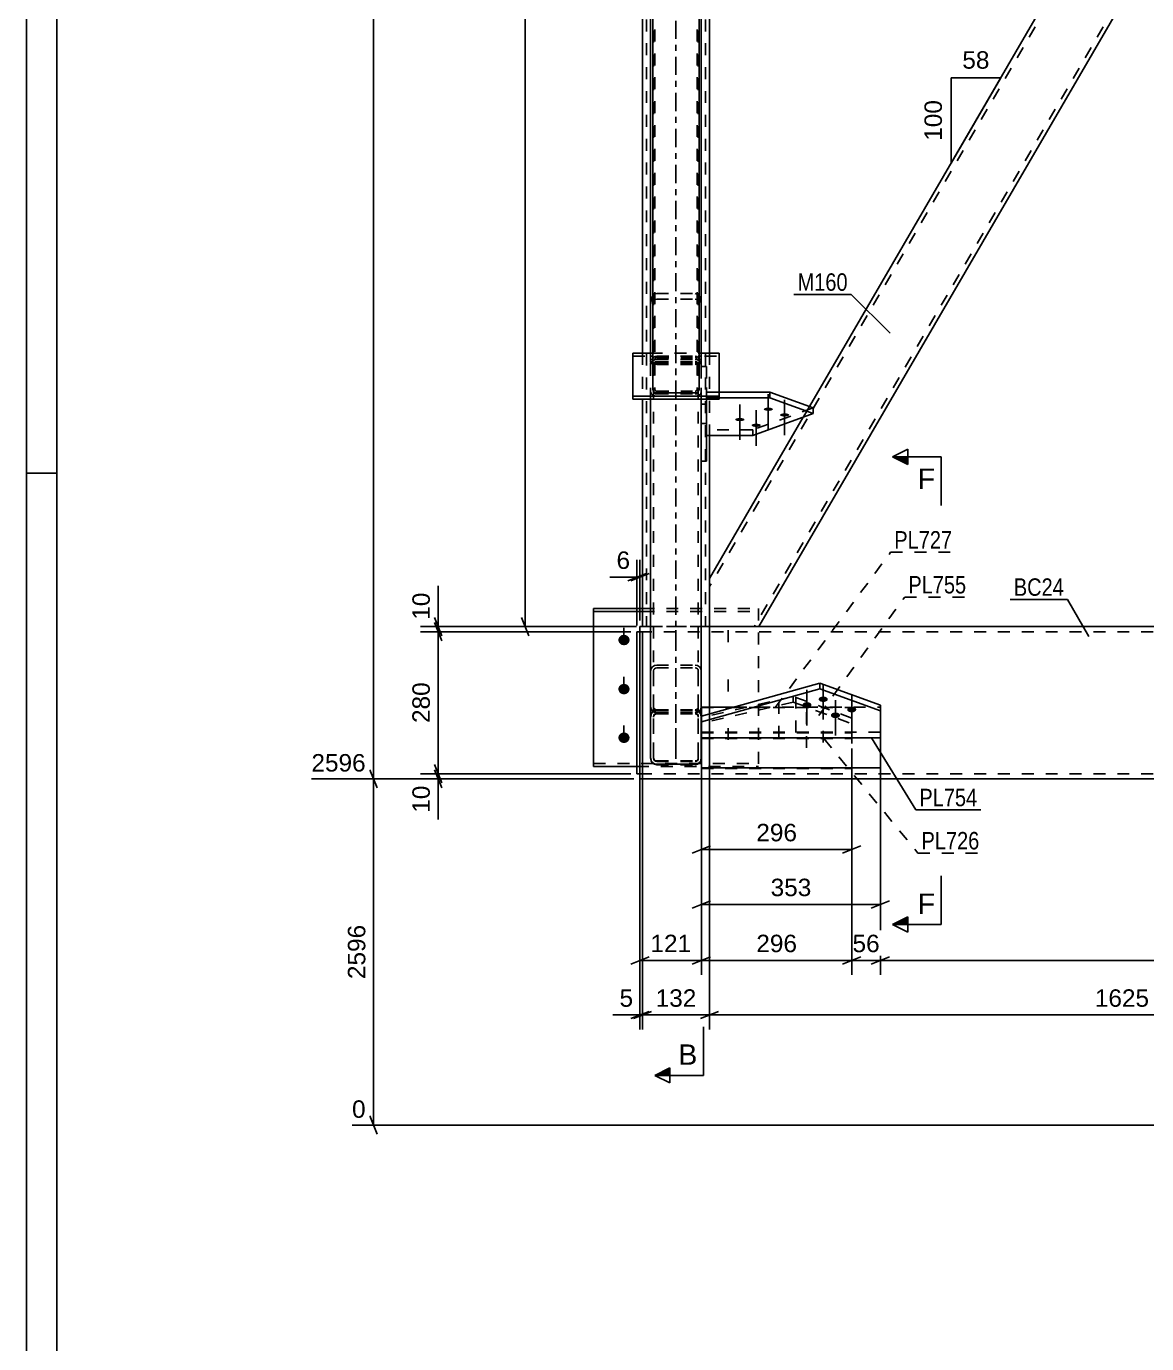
# Model space of a CAD drawing. Header units: millimetres. Extents: x -282 to 907, y -340 to 501.
# Drawn here: x -281.7 to -97.7, y -35.9 to 180.5 of the extents above; entities that cross this region are included whole.
import ezdxf

# ---------------------------------------------------------------- set-up
doc = ezdxf.new("R2010")
doc.units = ezdxf.units.MM
doc.linetypes.add('DXK_LINE_DOT2', pattern=[3.9198, 1.9599, -1.9599])
doc.linetypes.add('DXK_LINE_DOT3', pattern=[5.9187, 2.979, -0.9799, 0.9799, -0.9799])
doc.styles.add('Arial', font='ARIAL.TTF', dxfattribs={"height": 0.2})
doc.styles.add('Arial Narrow', font='ARIALN.TTF', dxfattribs={"height": 0.2})

# ---------------------------------------------------------------- blocks, each defined once
blk = doc.blocks.new('Unknown-284934793-1132')
at = {"color": 5, "linetype": 'Continuous'}
for p, q in [((-281.69, 501.09), (-281.69, -339.91)), ((-276.69, 496.09), (-276.69, -334.91)), ((-276.69, 107.09), (-281.69, 107.09))]:
    blk.add_line(p, q, dxfattribs=at)
blk = doc.blocks.new('Part-284934793-47503 - 47433')
at = {"color": 7, "linetype": 'DXK_LINE_DOT2'}
for p, q in [((-170.83, 68.58), (-170.83, 58.58)), ((-170.83, 68.58), (-146.14, 68.58)), ((-146.14, 68.58), (-146.14, 58.58)), ((-170.83, 58.58), (-146.14, 58.58))]:
    blk.add_line(p, q, dxfattribs=at)
blk = doc.blocks.new('Part-284934793-47440 - 47433')
at = {"color": 7, "linetype": 'DXK_LINE_DOT3'}
blk.add_line((-175.01, 113.3), (-175.01, 408.56), dxfattribs=at)
at = {"color": 2, "linetype": 'Continuous'}
for p, q in [((-178.83, 403.37), (-178.82, 120.83)), ((-171.2, 403.37), (-171.2, 120.83)), ((-178.77, 120.63), (-178.82, 120.83)), ((-178.63, 120.46), (-178.77, 120.63)), ((-178.41, 120.34), (-178.63, 120.46)), ((-178.16, 120.3), (-178.41, 120.34)), ((-178.16, 120.3), (-171.87, 120.3)), ((-171.61, 120.34), (-171.87, 120.3)), ((-171.4, 120.46), (-171.61, 120.34)), ((-171.25, 120.63), (-171.4, 120.46)), ((-171.2, 120.83), (-171.25, 120.63))]:
    blk.add_line(p, q, dxfattribs=at)
at = {"color": 7, "linetype": 'DXK_LINE_DOT2'}
for p, q in [((-178.49, 403.37), (-178.49, 120.83)), ((-171.54, 403.37), (-171.53, 120.83)), ((-178.82, 125.78), (-178.77, 125.98)), ((-178.77, 125.98), (-178.63, 126.15)), ((-178.63, 126.15), (-178.41, 126.27)), ((-178.47, 125.88), (-178.49, 125.78)), ((-178.39, 125.97), (-178.47, 125.88)), ((-178.41, 126.27), (-178.16, 126.31)), ((-178.29, 126.02), (-178.39, 125.97)), ((-178.16, 126.04), (-178.29, 126.02)), ((-178.16, 126.31), (-171.87, 126.31)), ((-178.16, 126.04), (-171.87, 126.04)), ((-171.87, 126.31), (-171.61, 126.27)), ((-171.74, 126.02), (-171.87, 126.04)), ((-171.63, 125.97), (-171.74, 126.02)), ((-171.61, 125.94), (-171.63, 125.97)), ((-171.61, 126.27), (-171.4, 126.15)), ((-171.56, 125.88), (-171.61, 125.94)), ((-171.53, 125.78), (-171.56, 125.88)), ((-171.4, 126.15), (-171.25, 125.98)), ((-171.25, 125.98), (-171.2, 125.78)), ((-178.49, 120.83), (-178.47, 120.73)), ((-178.47, 120.73), (-178.39, 120.64)), ((-178.39, 120.64), (-178.29, 120.58)), ((-178.29, 120.58), (-178.16, 120.56)), ((-178.16, 120.56), (-171.87, 120.56)), ((-171.87, 120.56), (-171.74, 120.58)), ((-171.74, 120.58), (-171.63, 120.64)), ((-171.63, 120.64), (-171.56, 120.73)), ((-171.56, 120.73), (-171.53, 120.83))]:
    blk.add_line(p, q, dxfattribs=at)
blk = doc.blocks.new('Part-284934793-47441 - 47433')
at = {"color": 7, "linetype": 'DXK_LINE_DOT2'}
for p, q in [((-178.89, 125.53), (-179.1, 125.3)), ((-178.56, 125.69), (-178.89, 125.53)), ((-178.18, 125.74), (-178.56, 125.69)), ((-178.18, 125.74), (-171.85, 125.74)), ((-171.46, 125.69), (-171.85, 125.74)), ((-171.14, 125.53), (-171.46, 125.69)), ((-170.92, 125.3), (-171.14, 125.53)), ((-179.1, 125.3), (-179.18, 125.02)), ((-179.18, 125.02), (-179.18, 119.22)), ((-178.68, 125.02), (-178.64, 125.16)), ((-178.68, 125.02), (-178.68, 60.34)), ((-178.64, 125.16), (-178.53, 125.28)), ((-178.53, 125.28), (-178.37, 125.36)), ((-178.37, 125.36), (-178.18, 125.38)), ((-178.18, 125.38), (-171.85, 125.38)), ((-171.85, 125.38), (-171.65, 125.36)), ((-171.65, 125.36), (-171.49, 125.28)), ((-171.49, 125.28), (-171.38, 125.16)), ((-171.38, 125.16), (-171.35, 125.02)), ((-171.35, 125.02), (-171.35, 60.34)), ((-170.85, 125.02), (-170.92, 125.3)), ((-170.85, 125.02), (-170.85, 119.22)), ((-179.18, 120.46), (-179.1, 120.18)), ((-179.1, 120.18), (-178.89, 119.95)), ((-178.89, 119.95), (-178.56, 119.79)), ((-178.64, 120.32), (-178.68, 120.46)), ((-178.53, 120.21), (-178.64, 120.32)), ((-178.56, 119.79), (-178.18, 119.74)), ((-178.37, 120.13), (-178.53, 120.21)), ((-178.18, 120.1), (-178.37, 120.13)), ((-178.18, 120.1), (-171.85, 120.1)), ((-178.18, 119.74), (-171.85, 119.74)), ((-171.65, 120.13), (-171.85, 120.1)), ((-171.85, 119.74), (-171.79, 119.75)), ((-171.79, 119.75), (-171.46, 119.79)), ((-171.49, 120.21), (-171.65, 120.13)), ((-171.38, 120.32), (-171.49, 120.21)), ((-171.46, 119.79), (-171.14, 119.95)), ((-171.35, 120.46), (-171.38, 120.32)), ((-171.14, 119.95), (-170.92, 120.18)), ((-170.92, 120.18), (-170.85, 120.46)), ((-170.85, 116.97), (-170.85, 109.06)), ((-179.18, 67.12), (-179.1, 67.53)), ((-178.64, 67.33), (-178.68, 67.12)), ((-178.53, 67.5), (-178.64, 67.33)), ((-178.56, 68.11), (-178.18, 68.19)), ((-178.37, 67.62), (-178.53, 67.5)), ((-178.18, 67.66), (-178.37, 67.62)), ((-178.18, 68.19), (-171.85, 68.19)), ((-178.18, 67.66), (-171.85, 67.66)), ((-171.85, 68.19), (-171.46, 68.11)), ((-171.65, 67.62), (-171.85, 67.66)), ((-171.49, 67.5), (-171.65, 67.62)), ((-171.38, 67.33), (-171.49, 67.5)), ((-171.35, 67.12), (-171.38, 67.33)), ((-170.92, 67.53), (-170.85, 67.12)), ((-178.68, 60.34), (-178.64, 60.14)), ((-178.64, 60.14), (-178.53, 59.96)), ((-178.53, 59.96), (-178.37, 59.85)), ((-178.37, 59.85), (-178.18, 59.81)), ((-178.18, 59.81), (-171.85, 59.81)), ((-171.85, 59.81), (-171.65, 59.85)), ((-171.65, 59.85), (-171.49, 59.96)), ((-171.49, 59.96), (-171.38, 60.14)), ((-171.38, 60.14), (-171.35, 60.34))]:
    blk.add_line(p, q, dxfattribs=at)
at = {"color": 7, "linetype": 'DXK_LINE_DOT3'}
blk.add_line((-175.01, 60.16), (-175.01, 126.32), dxfattribs=at)
at = {"color": 2, "linetype": 'Continuous'}
for p, q in [((-179.18, 119.22), (-179.18, 60.34)), ((-170.85, 119.22), (-170.85, 116.97)), ((-170.85, 109.06), (-170.85, 60.34)), ((-179.1, 59.93), (-179.18, 60.34)), ((-178.18, 59.27), (-178.56, 59.35)), ((-178.18, 59.27), (-171.85, 59.27)), ((-171.46, 59.35), (-171.85, 59.27)), ((-170.85, 60.34), (-170.92, 59.93))]:
    blk.add_line(p, q, dxfattribs=at)
at = {"color": 7, "linetype": 'DXK_LINE_DOT2'}
for centre, start, end in [((-178.13, 67.17), 114.5033, 159.4089), ((-171.89, 67.17), 20.5921, 65.4977)]:
    blk.add_arc(centre, 1.04, start, end, dxfattribs=at)
at = {"color": 2, "linetype": 'Continuous'}
for centre, start, end in [((-178.13, 60.3), 200.5921, 245.4977), ((-171.89, 60.3), 294.5033, 339.4089)]:
    blk.add_arc(centre, 1.04, start, end, dxfattribs=at)
blk = doc.blocks.new('Part-284934793-47443 - 47433')
at = {"color": 2, "linetype": 'Continuous'}
for p, q in [((-179.18, 344.41), (-179.18, 126.31)), ((-170.85, 344.41), (-170.85, 126.31)), ((-179.1, 135.46), (-179.18, 134.75)), ((-170.85, 134.75), (-170.92, 135.46)), ((-179.18, 126.31), (-178.82, 126.31)), ((-171.2, 126.31), (-170.85, 126.31))]:
    blk.add_line(p, q, dxfattribs=at)
at = {"color": 7, "linetype": 'DXK_LINE_DOT2'}
for p, q in [((-178.68, 344.41), (-178.68, 125.31)), ((-171.35, 344.41), (-171.35, 125.31)), ((-178.41, 136.53), (-178.56, 136.47)), ((-178.18, 136.61), (-178.41, 136.53)), ((-178.18, 136.61), (-171.85, 136.61)), ((-171.56, 136.51), (-171.85, 136.61)), ((-171.46, 136.47), (-171.56, 136.51)), ((-178.68, 134.75), (-178.64, 135.11)), ((-178.37, 135.61), (-178.18, 135.68)), ((-178.18, 135.68), (-171.85, 135.68)), ((-171.85, 135.68), (-171.65, 135.61)), ((-171.38, 135.11), (-171.35, 134.75)), ((-179.18, 126.82), (-178.68, 126.82)), ((-179.18, 126.31), (-179.18, 125.31)), ((-179.18, 126.3), (-178.68, 126.3)), ((-179.18, 125.74), (-178.68, 125.74)), ((-178.82, 126.31), (-178.68, 126.31)), ((-171.35, 126.82), (-170.85, 126.82)), ((-171.35, 126.31), (-171.2, 126.31)), ((-171.35, 126.3), (-170.85, 126.3)), ((-171.35, 125.74), (-170.85, 125.74)), ((-170.85, 126.31), (-170.85, 125.31)), ((-179.18, 125.31), (-179.1, 125.17)), ((-179.1, 125.17), (-178.89, 125.05)), ((-178.89, 125.05), (-178.56, 124.97)), ((-178.64, 125.24), (-178.68, 125.31)), ((-178.53, 125.18), (-178.64, 125.24)), ((-178.56, 124.97), (-178.18, 124.95)), ((-178.37, 125.14), (-178.53, 125.18)), ((-178.18, 125.13), (-178.37, 125.14)), ((-178.18, 125.13), (-171.85, 125.13)), ((-178.18, 124.95), (-171.85, 124.95)), ((-171.65, 125.14), (-171.85, 125.13)), ((-171.85, 124.95), (-171.46, 124.97)), ((-171.49, 125.18), (-171.65, 125.14)), ((-171.38, 125.24), (-171.49, 125.18)), ((-171.46, 124.97), (-171.14, 125.05)), ((-171.35, 125.31), (-171.38, 125.24)), ((-171.14, 125.05), (-170.92, 125.17)), ((-170.92, 125.17), (-170.85, 125.31))]:
    blk.add_line(p, q, dxfattribs=at)
for centre, radius, start, end in [((-177.38, 135.18), 1.75, 132.6814, 146.4993), ((-172.65, 135.18), 1.75, 33.5017, 47.3196), ((-177.78, 134.97), 0.875, 132.6814, 170.8)]:
    blk.add_arc(centre, radius, start, end, dxfattribs=at)
at = {"color": 2, "linetype": 'Continuous'}
for centre, start, end in [((-177.38, 135.18), 146.4993, 170.8), ((-172.65, 135.18), 9.201, 33.5017)]:
    blk.add_arc(centre, 1.75, start, end, dxfattribs=at)
blk = doc.blocks.new('Part-284934793-47449 - 47433')
at = {"color": 2, "linetype": 'Continuous'}
for p, q in [((-180.51, 322.72), (-180.51, 126.82)), ((-169.51, 314.82), (-169.51, 126.82)), ((-180.51, 119.22), (-180.51, 81.88)), ((-169.51, 113.26), (-169.51, 89.78))]:
    blk.add_line(p, q, dxfattribs=at)
at = {"color": 7, "linetype": 'DXK_LINE_DOT2'}
for p, q in [((-179.85, 322.72), (-179.85, 81.88)), ((-170.18, 322.72), (-170.18, 81.88)), ((-180.51, 126.82), (-180.51, 119.22)), ((-169.51, 126.82), (-169.51, 113.26)), ((-169.51, 89.78), (-169.51, 81.88)), ((-180.51, 81.88), (-169.51, 81.88))]:
    blk.add_line(p, q, dxfattribs=at)
blk = doc.blocks.new('Part-284934793-47469 - 47433')
at = {"color": 7, "linetype": 'DXK_LINE_DOT2'}
for p, q in [((-179.18, 74.63), (-179.1, 74.99)), ((-179.18, 74.63), (-179.18, 60.25)), ((-179.1, 74.99), (-178.89, 75.3)), ((-178.89, 75.3), (-178.56, 75.5)), ((-178.64, 74.81), (-178.68, 74.63)), ((-178.68, 74.63), (-178.68, 60.25)), ((-178.53, 74.96), (-178.64, 74.81)), ((-178.56, 75.5), (-178.18, 75.57)), ((-178.37, 75.07), (-178.53, 74.96)), ((-178.18, 75.1), (-178.37, 75.07)), ((-178.18, 75.57), (-171.85, 75.57)), ((-178.18, 75.1), (-171.85, 75.1)), ((-171.85, 75.57), (-171.46, 75.5)), ((-171.65, 75.07), (-171.85, 75.1)), ((-171.49, 74.96), (-171.65, 75.07)), ((-171.38, 74.81), (-171.49, 74.96)), ((-171.46, 75.5), (-171.14, 75.3)), ((-171.35, 74.63), (-171.38, 74.81)), ((-171.35, 74.63), (-171.35, 60.25)), ((-171.14, 75.3), (-170.92, 74.99)), ((-170.92, 74.99), (-170.85, 74.63)), ((-170.85, 74.63), (-170.85, 60.25)), ((-179.1, 68.32), (-179.18, 68.68)), ((-179.1, 67.4), (-179.18, 66.99)), ((-178.89, 68.02), (-179.1, 68.32)), ((-178.56, 67.81), (-178.89, 68.02)), ((-178.68, 68.68), (-178.64, 68.5)), ((-178.68, 66.99), (-178.64, 67.2)), ((-178.64, 68.5), (-178.53, 68.35)), ((-178.64, 67.2), (-178.53, 67.37)), ((-178.37, 68.02), (-178.56, 67.98)), ((-178.18, 67.74), (-178.56, 67.81)), ((-178.53, 68.35), (-178.37, 68.25)), ((-178.53, 67.37), (-178.37, 67.48)), ((-178.37, 68.25), (-178.18, 68.21)), ((-178.18, 68.06), (-178.37, 68.02)), ((-178.37, 67.48), (-178.18, 67.53)), ((-178.18, 68.21), (-171.85, 68.21)), ((-178.18, 68.06), (-171.85, 68.06)), ((-178.18, 67.74), (-171.85, 67.74)), ((-178.18, 67.53), (-171.85, 67.53)), ((-171.85, 68.21), (-171.65, 68.25)), ((-171.46, 67.98), (-171.85, 68.06)), ((-171.46, 67.81), (-171.85, 67.74)), ((-171.85, 67.53), (-171.65, 67.48)), ((-171.65, 68.25), (-171.49, 68.35)), ((-171.65, 67.48), (-171.49, 67.37)), ((-171.49, 68.35), (-171.38, 68.5)), ((-171.49, 67.37), (-171.38, 67.2)), ((-171.14, 68.02), (-171.46, 67.81)), ((-171.38, 68.5), (-171.35, 68.68)), ((-171.38, 67.2), (-171.35, 66.99)), ((-170.92, 68.32), (-171.14, 68.02)), ((-170.85, 68.68), (-170.92, 68.32)), ((-170.85, 66.99), (-170.92, 67.4)), ((-179.18, 60.25), (-179.1, 59.85)), ((-178.64, 60.05), (-178.68, 60.25)), ((-178.53, 59.88), (-178.64, 60.05)), ((-178.56, 59.27), (-178.18, 59.19)), ((-178.37, 59.76), (-178.53, 59.88)), ((-178.18, 59.72), (-178.37, 59.76)), ((-178.18, 59.72), (-171.85, 59.72)), ((-178.18, 59.19), (-171.85, 59.19)), ((-171.65, 59.76), (-171.85, 59.72)), ((-171.85, 59.19), (-171.46, 59.27)), ((-171.49, 59.88), (-171.65, 59.76)), ((-171.38, 60.05), (-171.49, 59.88)), ((-171.35, 60.25), (-171.38, 60.05)), ((-170.92, 59.85), (-170.85, 60.25))]:
    blk.add_line(p, q, dxfattribs=at)
at = {"color": 7, "linetype": 'DXK_LINE_DOT3'}
blk.add_line((-175.01, 75.08), (-175.01, 60.2), dxfattribs=at)
at = {"color": 7, "linetype": 'DXK_LINE_DOT2'}
for centre, start, end in [((-178.14, 67.03), 114.3205, 159.2422), ((-171.89, 67.03), 20.7588, 65.6805), ((-178.14, 60.21), 200.7588, 245.6805), ((-171.89, 60.21), 294.3205, 339.2422)]:
    blk.add_arc(centre, 1.03, start, end, dxfattribs=at)
blk = doc.blocks.new('Part-284934793-47471 - 47433')
at = {"color": 2, "linetype": 'Continuous'}
for p, q in [((-188.55, 58.93), (-188.55, 84.84)), ((-188.55, 84.84), (-180.51, 84.84)), ((-188.55, 84.38), (-180.51, 84.38)), ((-188.55, 58.93), (-181.43, 58.93))]:
    blk.add_line(p, q, dxfattribs=at)
at = {"color": 7, "linetype": 'DXK_LINE_DOT2'}
for p, q in [((-180.51, 84.84), (-161.47, 84.84)), ((-161.47, 84.84), (-161.47, 58.93)), ((-180.51, 84.38), (-161.47, 84.38)), ((-188.55, 59.39), (-161.47, 59.39)), ((-181.43, 58.93), (-161.47, 58.93))]:
    blk.add_line(p, q, dxfattribs=at)
blk = doc.blocks.new('Part-284934793-47473 - 47433')
at = {"color": 2, "linetype": 'Continuous'}
for p, q in [((-182.1, 119.22), (-182.1, 126.82)), ((-182.1, 126.82), (-179.18, 126.82)), ((-170.85, 126.82), (-167.93, 126.82)), ((-167.93, 126.82), (-167.93, 119.22)), ((-182.1, 119.75), (-167.93, 119.75)), ((-182.1, 119.22), (-167.93, 119.22))]:
    blk.add_line(p, q, dxfattribs=at)
at = {"color": 7, "linetype": 'DXK_LINE_DOT2'}
for p, q in [((-182.1, 126.3), (-167.93, 126.3)), ((-179.18, 126.82), (-170.85, 126.82))]:
    blk.add_line(p, q, dxfattribs=at)
blk = doc.blocks.new('Part-284934793-47521 - 47433')
at = {"color": 7, "linetype": 'DXK_LINE_DOT2'}
for p, q in [((-170.85, 124.6), (-170.85, 115.26)), ((-170.85, 124.6), (-170.85, 118.4)), ((-170.01, 124.6), (-170.85, 124.6)), ((-170.01, 124.6), (-170.01, 119.22)), ((-170.01, 119.22), (-170.01, 124.6)), ((-170.85, 118.4), (-170.01, 118.4))]:
    blk.add_line(p, q, dxfattribs=at)
at = {"color": 2, "linetype": 'Continuous'}
for p, q in [((-170.01, 109.06), (-170.01, 119.22)), ((-170.85, 116.97), (-170.85, 109.06)), ((-170.85, 115.26), (-170.01, 115.26)), ((-170.85, 109.06), (-170.01, 109.06))]:
    blk.add_line(p, q, dxfattribs=at)
blk = doc.blocks.new('Part-284934793-47535 - 47433')
at = {"color": 2, "linetype": 'Continuous'}
for p, q in [((-170.83, 68.67), (-165.44, 68.67)), ((-170.83, 68.67), (-170.83, 67.17)), ((-170.83, 63.63), (-170.83, 58.67)), ((-141.45, 63.63), (-141.45, 58.67)), ((-141.45, 58.67), (-170.83, 58.67))]:
    blk.add_line(p, q, dxfattribs=at)
at = {"color": 7, "linetype": 'DXK_LINE_DOT2'}
for p, q in [((-170.83, 67.17), (-170.83, 63.63)), ((-165.44, 68.67), (-141.45, 68.67)), ((-141.45, 68.67), (-141.45, 63.63))]:
    blk.add_line(p, q, dxfattribs=at)
blk = doc.blocks.new('Part-284934793-47538 - 47433')
at = {"color": 2, "linetype": 'Continuous'}
for p, q in [((-181.43, 57.72), (-181.43, 81.05)), ((-181.43, 81.05), (-180.93, 81.05)), ((-181.43, 57.72), (-180.93, 57.72))]:
    blk.add_line(p, q, dxfattribs=at)
at = {"color": 7, "linetype": 'DXK_LINE_DOT2'}
blk.add_line((-180.93, 57.72), (-180.93, 81.05), dxfattribs=at)
blk = doc.blocks.new('Part-284934793-47541 - 47433')
at = {"color": 2, "linetype": 'Continuous'}
for p, q in [((-180.93, 81.88), (-179.18, 81.88)), ((-180.93, 81.88), (-180.93, 56.88)), ((-170.85, 81.88), (-20.83, 81.89)), ((-180.93, 56.88), (-20.83, 56.89))]:
    blk.add_line(p, q, dxfattribs=at)
at = {"color": 7, "linetype": 'DXK_LINE_DOT2'}
for p, q in [((-180.93, 81.05), (-20.83, 81.05)), ((-179.18, 81.88), (-170.85, 81.88)), ((-20.83, 56.89), (-20.83, 81.89)), ((-180.93, 57.72), (-180.93, 57.78)), ((-180.93, 57.72), (-20.83, 57.72))]:
    blk.add_line(p, q, dxfattribs=at)
blk = doc.blocks.new('Part-284934793-47542 - 47433')
at = {"color": 7, "linetype": 'DXK_LINE_DOT2'}
for p, q in [((-33.29, 322.72), (-169.51, 88.46)), ((-22.11, 322.72), (-162.15, 81.88)), ((-153.08, 118.03), (-154.11, 116.27)), ((-169.51, 89.78), (-169.51, 88.15)), ((-169.51, 81.88), (-161.38, 81.88))]:
    blk.add_line(p, q, dxfattribs=at)
at = {"color": 2, "linetype": 'Continuous'}
for p, q in [((-104.08, 202.3), (-153.08, 118.03)), ((-97.72, 191.36), (-161.38, 81.88)), ((-154.11, 116.27), (-169.51, 89.78)), ((-169.51, 89.78), (-169.51, 87.13)), ((-169.51, 87.13), (-169.51, 81.88))]:
    blk.add_line(p, q, dxfattribs=at)
blk = doc.blocks.new('Part-284934793-47545 - 47433')
at = {"color": 7, "linetype": 'DXK_LINE_DOT2'}
for p, q in [((-155.76, 70.42), (-170.83, 66.94)), ((-155.76, 69.49), (-170.83, 66)), ((-146.14, 66.87), (-155.76, 70.42)), ((-155.76, 70.42), (-155.76, 69.49)), ((-155.76, 69.49), (-146.14, 65.93)), ((-170.83, 66.94), (-170.83, 63.5)), ((-146.14, 63.5), (-146.14, 66.87)), ((-170.83, 64.44), (-146.14, 64.44)), ((-170.83, 63.5), (-146.14, 63.5))]:
    blk.add_line(p, q, dxfattribs=at)
blk = doc.blocks.new('Part-284934793-47554 - 47433')
at = {"color": 7, "linetype": 'DXK_LINE_DOT2'}
for p, q in [((-170.01, 113.26), (-170.01, 120.39)), ((-170.01, 120.39), (-167.93, 120.39)), ((-170.01, 119.46), (-167.93, 119.46)), ((-152.46, 117.81), (-162.39, 114.2)), ((-162.39, 114.2), (-170.01, 114.2)), ((-162.39, 114.2), (-162.39, 113.26))]:
    blk.add_line(p, q, dxfattribs=at)
at = {"color": 2, "linetype": 'Continuous'}
for p, q in [((-167.93, 120.39), (-159.6, 120.39)), ((-167.93, 119.46), (-159.6, 119.46)), ((-159.6, 120.39), (-152.46, 117.81)), ((-159.6, 119.46), (-159.6, 120.39)), ((-152.46, 116.87), (-159.6, 119.46)), ((-162.39, 113.26), (-152.46, 116.87)), ((-152.46, 117.81), (-152.46, 116.87)), ((-170.01, 113.26), (-162.39, 113.26))]:
    blk.add_line(p, q, dxfattribs=at)
blk = doc.blocks.new('Part-284934793-47561 - 47433')
at = {"color": 2, "linetype": 'Continuous'}
for p, q in [((-170.83, 67.17), (-151.37, 72.57)), ((-151.37, 71.64), (-170.83, 66.24)), ((-151.37, 72.57), (-141.45, 68.96)), ((-151.37, 72.57), (-151.37, 71.64)), ((-141.45, 68.03), (-151.37, 71.64)), ((-170.83, 63.63), (-170.83, 67.17)), ((-141.45, 68.96), (-141.45, 63.63)), ((-141.45, 63.63), (-170.83, 63.63))]:
    blk.add_line(p, q, dxfattribs=at)
at = {"color": 7, "linetype": 'DXK_LINE_DOT2'}
blk.add_line((-170.83, 64.57), (-141.45, 64.57), dxfattribs=at)
blk = doc.blocks.new('Bolt-284934793-47566 - 47433')
at = {"linetype": 'Continuous'}
for points in [[(-183.55, 80.54), (-183.36, 80.52), (-183.18, 80.47), (-183.01, 80.38), (-182.87, 80.26), (-182.76, 80.11), (-182.68, 79.95), (-182.64, 79.77), (-182.64, 79.59), (-182.68, 79.42), (-182.76, 79.25), (-182.87, 79.11), (-183.01, 78.98), (-183.18, 78.89), (-183.36, 78.84), (-183.55, 78.82), (-183.74, 78.84), (-183.93, 78.89), (-184.09, 78.98), (-184.23, 79.11), (-184.35, 79.25), (-184.43, 79.42), (-184.47, 79.59), (-184.47, 79.77), (-184.43, 79.95), (-184.35, 80.11), (-184.23, 80.26), (-184.09, 80.38), (-183.93, 80.47), (-183.74, 80.52)], [(-183.55, 72.48), (-183.36, 72.46), (-183.18, 72.4), (-183.01, 72.31), (-182.87, 72.19), (-182.76, 72.05), (-182.68, 71.88), (-182.64, 71.71), (-182.64, 71.53), (-182.68, 71.35), (-182.76, 71.19), (-182.87, 71.04), (-183.01, 70.92), (-183.18, 70.83), (-183.36, 70.77), (-183.55, 70.75), (-183.74, 70.77), (-183.93, 70.83), (-184.09, 70.92), (-184.23, 71.04), (-184.35, 71.19), (-184.43, 71.35), (-184.47, 71.53), (-184.47, 71.71), (-184.43, 71.88), (-184.35, 72.05), (-184.23, 72.19), (-184.09, 72.31), (-183.93, 72.4), (-183.74, 72.46)], [(-183.55, 64.49), (-183.36, 64.47), (-183.18, 64.42), (-183.01, 64.33), (-182.87, 64.21), (-182.76, 64.06), (-182.68, 63.89), (-182.64, 63.72), (-182.64, 63.54), (-182.68, 63.36), (-182.76, 63.2), (-182.87, 63.05), (-183.01, 62.93), (-183.18, 62.84), (-183.36, 62.79), (-183.55, 62.77), (-183.74, 62.79), (-183.93, 62.84), (-184.09, 62.93), (-184.23, 63.05), (-184.35, 63.2), (-184.43, 63.36), (-184.47, 63.54), (-184.47, 63.72), (-184.43, 63.89), (-184.35, 64.06), (-184.23, 64.21), (-184.09, 64.33), (-183.93, 64.42), (-183.74, 64.47)]]:
    blk.add_hatch(color=1, dxfattribs=at).paths.add_polyline_path(points)
at = {"color": 1, "linetype": 'Continuous'}
for p, q in [((-183.55, 79.31), (-183.55, 81.68)), ((-183.55, 71.25), (-183.55, 73.61)), ((-183.55, 63.26), (-183.55, 65.62))]:
    blk.add_line(p, q, dxfattribs=at)
at = {"color": 1, "linetype": 'DXK_LINE_DOT2'}
for p, q in [((-175.05, 79.31), (-175.05, 81.68)), ((-166.47, 79.31), (-166.47, 81.68)), ((-166.47, 71.25), (-166.47, 73.61)), ((-175.05, 63.26), (-175.05, 65.62)), ((-166.47, 63.26), (-166.47, 65.62))]:
    blk.add_line(p, q, dxfattribs=at)
blk = doc.blocks.new('Bolt-284934793-47574 - 47433')
at = {"color": 1, "linetype": 'DXK_LINE_DOT2'}
for p, q in [((-158.11, 69.5), (-158.11, 63.63)), ((-155.35, 70.37), (-155.35, 64.5)), ((-153.58, 67.83), (-153.58, 61.95)), ((-150.83, 68.7), (-150.83, 62.83))]:
    blk.add_line(p, q, dxfattribs=at)
blk = doc.blocks.new('Bolt-284934793-47583 - 47433')
at = {"linetype": 'Continuous'}
for points in [[(-159.85, 117.85), (-159.69, 117.85), (-159.54, 117.83), (-159.4, 117.8), (-159.29, 117.77), (-159.2, 117.72), (-159.13, 117.67), (-159.1, 117.61), (-159.1, 117.56), (-159.13, 117.5), (-159.2, 117.45), (-159.29, 117.41), (-159.4, 117.37), (-159.54, 117.34), (-159.69, 117.32), (-159.85, 117.32), (-160, 117.32), (-160.15, 117.34), (-160.29, 117.37), (-160.4, 117.41), (-160.49, 117.45), (-160.56, 117.5), (-160.59, 117.56), (-160.59, 117.61), (-160.56, 117.67), (-160.49, 117.72), (-160.4, 117.77), (-160.29, 117.8), (-160.15, 117.83), (-160, 117.85)], [(-157.17, 116.92), (-157.01, 116.91), (-156.87, 116.89), (-156.73, 116.86), (-156.61, 116.83), (-156.52, 116.78), (-156.46, 116.73), (-156.42, 116.68), (-156.42, 116.62), (-156.46, 116.56), (-156.52, 116.51), (-156.61, 116.47), (-156.73, 116.43), (-156.87, 116.4), (-157.01, 116.39), (-157.17, 116.38), (-157.33, 116.39), (-157.48, 116.4), (-157.61, 116.43), (-157.73, 116.47), (-157.82, 116.51), (-157.88, 116.56), (-157.92, 116.62), (-157.92, 116.68), (-157.88, 116.73), (-157.82, 116.78), (-157.73, 116.83), (-157.61, 116.86), (-157.48, 116.89), (-157.33, 116.91)], [(-164.52, 116.16), (-164.36, 116.15), (-164.21, 116.13), (-164.08, 116.1), (-163.96, 116.07), (-163.87, 116.02), (-163.8, 115.97), (-163.77, 115.92), (-163.77, 115.86), (-163.8, 115.8), (-163.87, 115.75), (-163.96, 115.71), (-164.08, 115.67), (-164.21, 115.64), (-164.36, 115.63), (-164.52, 115.62), (-164.67, 115.63), (-164.82, 115.64), (-164.96, 115.67), (-165.08, 115.71), (-165.17, 115.75), (-165.23, 115.8), (-165.26, 115.86), (-165.26, 115.92), (-165.23, 115.97), (-165.17, 116.02), (-165.08, 116.07), (-164.96, 116.1), (-164.82, 116.13), (-164.67, 116.15)], [(-161.84, 115.22), (-161.69, 115.21), (-161.54, 115.19), (-161.4, 115.17), (-161.29, 115.13), (-161.19, 115.08), (-161.13, 115.03), (-161.1, 114.98), (-161.1, 114.92), (-161.13, 114.87), (-161.19, 114.81), (-161.29, 114.77), (-161.4, 114.73), (-161.54, 114.7), (-161.69, 114.69), (-161.84, 114.68), (-162, 114.69), (-162.15, 114.7), (-162.28, 114.73), (-162.4, 114.77), (-162.49, 114.81), (-162.56, 114.87), (-162.59, 114.92), (-162.59, 114.98), (-162.56, 115.03), (-162.49, 115.08), (-162.4, 115.13), (-162.28, 115.17), (-162.15, 115.19), (-162, 115.21)]]:
    blk.add_hatch(color=1, dxfattribs=at).paths.add_polyline_path(points)
at = {"color": 1, "linetype": 'Continuous'}
for p, q in [((-159.85, 120.08), (-159.85, 114.24)), ((-157.17, 119.14), (-157.17, 113.3)), ((-164.52, 118.38), (-164.52, 112.54)), ((-161.84, 117.44), (-161.84, 111.6))]:
    blk.add_line(p, q, dxfattribs=at)
blk = doc.blocks.new('Bolt-284934793-47590 - 47433')
at = {"linetype": 'Continuous'}
for points in [[(-153.5, 69.46), (-153.35, 69.46), (-153.2, 69.43), (-153.06, 69.38), (-152.94, 69.31), (-152.85, 69.24), (-152.79, 69.15), (-152.76, 69.06), (-152.76, 68.96), (-152.79, 68.87), (-152.85, 68.78), (-152.94, 68.71), (-153.06, 68.64), (-153.2, 68.6), (-153.35, 68.57), (-153.5, 68.56), (-153.66, 68.57), (-153.81, 68.6), (-153.94, 68.64), (-154.06, 68.71), (-154.15, 68.78), (-154.21, 68.87), (-154.25, 68.96), (-154.25, 69.06), (-154.21, 69.15), (-154.15, 69.24), (-154.06, 69.31), (-153.94, 69.38), (-153.81, 69.43), (-153.66, 69.46)], [(-150.83, 70.4), (-150.67, 70.39), (-150.52, 70.36), (-150.39, 70.31), (-150.27, 70.25), (-150.18, 70.17), (-150.11, 70.09), (-150.08, 70), (-150.08, 69.9), (-150.11, 69.81), (-150.18, 69.73), (-150.27, 69.65), (-150.39, 69.59), (-150.52, 69.54), (-150.67, 69.51), (-150.83, 69.5), (-150.98, 69.51), (-151.13, 69.54), (-151.27, 69.59), (-151.38, 69.65), (-151.48, 69.73), (-151.54, 69.81), (-151.57, 69.9), (-151.57, 70), (-151.54, 70.09), (-151.48, 70.17), (-151.38, 70.25), (-151.27, 70.31), (-151.13, 70.36), (-150.98, 70.39)], [(-148.83, 67.78), (-148.67, 67.77), (-148.52, 67.74), (-148.39, 67.69), (-148.27, 67.62), (-148.18, 67.55), (-148.12, 67.46), (-148.08, 67.36), (-148.08, 67.26), (-148.12, 67.17), (-148.18, 67.08), (-148.27, 67), (-148.39, 66.93), (-148.52, 66.89), (-148.67, 66.86), (-148.83, 66.84), (-148.98, 66.86), (-149.13, 66.89), (-149.27, 66.93), (-149.39, 67), (-149.48, 67.08), (-149.54, 67.17), (-149.57, 67.26), (-149.57, 67.36), (-149.54, 67.46), (-149.48, 67.55), (-149.39, 67.62), (-149.27, 67.69), (-149.13, 67.74), (-148.98, 67.77)], [(-146.15, 68.71), (-146, 68.7), (-145.85, 68.67), (-145.71, 68.62), (-145.6, 68.56), (-145.5, 68.48), (-145.44, 68.39), (-145.41, 68.3), (-145.41, 68.2), (-145.44, 68.11), (-145.5, 68.02), (-145.6, 67.94), (-145.71, 67.88), (-145.85, 67.83), (-146, 67.8), (-146.15, 67.79), (-146.31, 67.8), (-146.46, 67.83), (-146.59, 67.88), (-146.71, 67.94), (-146.8, 68.02), (-146.87, 68.11), (-146.9, 68.2), (-146.9, 68.3), (-146.87, 68.39), (-146.8, 68.48), (-146.71, 68.56), (-146.59, 68.62), (-146.46, 68.67), (-146.31, 68.7)]]:
    blk.add_hatch(color=1, dxfattribs=at).paths.add_polyline_path(points)
at = {"color": 1, "linetype": 'Continuous'}
for p, q in [((-153.5, 71.5), (-153.5, 65.66)), ((-150.83, 72.44), (-150.83, 66.6)), ((-148.83, 69.8), (-148.83, 63.97)), ((-146.15, 70.74), (-146.15, 64.9))]:
    blk.add_line(p, q, dxfattribs=at)
blk = doc.blocks.new('StraightDimension-284934793-56722 - 47433')
at = {"color": 7, "linetype": 'Continuous'}
for p, q in [((-37.9, 62.58), (-37.9, 24.66)), ((-141.45, 60.15), (-141.45, 24.66)), ((-139.95, 27.66), (-142.95, 26.46)), ((-141.45, 27.06), (-37.9, 27.06)), ((-39.4, 26.46), (-36.4, 27.66))]:
    blk.add_line(p, q, dxfattribs=at)
at = {"color": 0}
blk.add_wipeout([(-84.63, 27.81), (-84.63, 32.01), (-94.72, 32.01), (-94.72, 27.81)], dxfattribs=at)
at = {"color": 3, "style": 'Arial'}
blk.add_text('1243', height=2.865, dxfattribs=at).set_placement((-94.12, 28.41))
blk = doc.blocks.new('StraightDimension-284934793-55305 - 47433')
at = {"color": 7, "linetype": 'Continuous'}
for p, q in [((-224.68, 56.88), (-224.68, 322.72)), ((-181.93, 56.88), (-234.88, 56.88)), ((-225.28, 58.38), (-224.08, 55.38))]:
    blk.add_line(p, q, dxfattribs=at)
blk = doc.blocks.new('StraightDimension-284934793-56327 - 47433')
at = {"color": 7, "linetype": 'Continuous'}
for p, q in [((-169.51, 88.78), (-169.51, 15.69)), ((-34.06, 80.89), (-34.06, 15.69)), ((-168.01, 18.69), (-171.01, 17.49)), ((-169.51, 18.09), (-34.06, 18.09)), ((-35.56, 17.49), (-32.56, 18.69))]:
    blk.add_line(p, q, dxfattribs=at)
at = {"color": 0}
blk.add_wipeout([(-96.74, 18.84), (-96.74, 23.04), (-106.83, 23.04), (-106.83, 18.84)], dxfattribs=at)
at = {"color": 3, "style": 'Arial'}
blk.add_text('1625', height=2.865, dxfattribs=at).set_placement((-106.23, 19.44))
blk = doc.blocks.new('StraightDimension-284934793-56329 - 47433')
at = {"color": 7, "linetype": 'Continuous'}
for p, q in [((-180.93, 80.88), (-180.93, 15.69)), ((-180.51, 80.88), (-180.51, 15.69)), ((-182.43, 17.49), (-179.43, 18.69)), ((-179.01, 18.69), (-182.01, 17.49)), ((-180.93, 18.09), (-180.51, 18.09))]:
    blk.add_line(p, q, dxfattribs=at)
at = {"color": 0}
blk.add_wipeout([(-181.45, 18.84), (-181.45, 23.04), (-184.88, 23.04), (-184.88, 18.84)], dxfattribs=at)
at = {"color": 7, "linetype": 'Continuous'}
blk.add_line((-180.93, 18.09), (-185.4, 18.09), dxfattribs=at)
blk.add_line((-180.93, 18.09), (-185.4, 18.09), dxfattribs=at)
at = {"color": 3, "style": 'Arial'}
blk.add_text('5', height=2.87, dxfattribs=at).set_placement((-184.28, 19.44))
blk = doc.blocks.new('StraightDimension-284934793-56328 - 47433')
at = {"color": 7, "linetype": 'Continuous'}
for p, q in [((-169.51, 88.78), (-169.51, 15.69)), ((-180.51, 80.88), (-180.51, 15.69)), ((-182.01, 17.49), (-179.01, 18.69)), ((-180.51, 18.09), (-169.51, 18.09)), ((-168.01, 18.69), (-171.01, 17.49))]:
    blk.add_line(p, q, dxfattribs=at)
at = {"color": 0}
blk.add_wipeout([(-171.08, 18.84), (-171.08, 23.04), (-178.95, 23.04), (-178.95, 18.84)], dxfattribs=at)
at = {"color": 3, "style": 'Arial'}
blk.add_text('132', height=2.865, dxfattribs=at).set_placement((-178.35, 19.44))
blk = doc.blocks.new('StraightDimension-284934793-56725 - 47433')
at = {"color": 7, "linetype": 'Continuous'}
for p, q in [((-170.83, 65.24), (-170.83, 24.66)), ((-180.93, 56.72), (-180.93, 24.66)), ((-182.43, 26.46), (-179.43, 27.66)), ((-180.93, 27.06), (-170.83, 27.06)), ((-169.33, 27.66), (-172.33, 26.46))]:
    blk.add_line(p, q, dxfattribs=at)
at = {"color": 0}
blk.add_wipeout([(-171.94, 27.81), (-171.94, 32.01), (-179.81, 32.01), (-179.81, 27.81)], dxfattribs=at)
at = {"color": 3, "style": 'Arial'}
blk.add_text('121', height=2.865, dxfattribs=at).set_placement((-179.21, 28.41))
blk = doc.blocks.new('AngleDimension-284934793-56240 - 47433')
at = {"color": 7, "linetype": 'Continuous'}
for p, q in [((-129.84, 172.02), (-121.69, 172.02)), ((-129.84, 158.02), (-121.69, 172.02)), ((-129.84, 158.02), (-129.84, 172.02)), ((-127.42, 162.17), (-121.69, 172.02))]:
    blk.add_line(p, q, dxfattribs=at)
at = {"color": 0}
for points in [[(-122.94, 172.92), (-122.94, 177.12), (-128.59, 177.12), (-128.59, 172.92)], [(-130.74, 168.95), (-134.94, 168.95), (-134.94, 161.08), (-130.74, 161.08)]]:
    blk.add_wipeout(points, dxfattribs=at)
at = {"color": 3, "style": 'Arial'}
blk.add_text('58', height=2.865, dxfattribs=at).set_placement((-127.99, 173.52))
blk.add_text('100', height=2.865, rotation=90.0002, dxfattribs=at).set_placement((-131.34, 161.68))
blk = doc.blocks.new('StraightDimension-284934793-55391 - 47433')
at = {"color": 7, "linetype": 'Continuous'}
for p, q in [((-199.78, 81.88), (-199.78, 322.72)), ((-200.38, 83.38), (-199.18, 80.38)), ((-181.51, 81.88), (-202.63, 81.88))]:
    blk.add_line(p, q, dxfattribs=at)
blk = doc.blocks.new('StraightDimension-284934793-55306 - 47433')
at = {"color": 7, "linetype": 'Continuous'}
for p, q in [((-181.93, 56.88), (-234.88, 56.88)), ((-224.08, 55.38), (-225.28, 58.38)), ((-224.68, 0), (-224.68, 56.88)), ((-225.28, 1.5), (-224.08, -1.5)), ((-34.33, 0), (-228.21, 0))]:
    blk.add_line(p, q, dxfattribs=at)
at = {"color": 0, "linetype": 'Continuous'}
for points in [[(-225.38, 57.48), (-225.38, 61.68), (-235.48, 61.68), (-235.48, 57.48)], [(-225.38, 0.6), (-225.38, 4.8), (-228.81, 4.8), (-228.81, 0.6)]]:
    blk.add_wipeout(points, dxfattribs=at)
at = {"color": 0}
blk.add_wipeout([(-225.43, 33.49), (-229.63, 33.49), (-229.63, 23.39), (-225.43, 23.39)], dxfattribs=at)
at = {"color": 3, "linetype": 'Continuous', "style": 'Arial'}
for s, height, p in [('2596', 2.865, (-234.88, 58.08)), ('0', 2.87, (-228.21, 1.2))]:
    blk.add_text(s, height=height, dxfattribs=at).set_placement(p)
at = {"color": 3, "style": 'Arial'}
blk.add_text('2596', height=2.865, rotation=90.0002, dxfattribs=at).set_placement((-226.03, 23.99))
blk = doc.blocks.new('StraightDimension-284934793-55360 - 47433')
at = {"color": 7, "linetype": 'Continuous'}
for p, q in [((-214.69, 83.38), (-213.49, 80.38)), ((-213.49, 79.55), (-214.69, 82.55)), ((-181.93, 81.88), (-216.94, 81.88)), ((-182.43, 81.05), (-216.94, 81.05)), ((-214.09, 81.05), (-214.09, 81.88))]:
    blk.add_line(p, q, dxfattribs=at)
at = {"color": 0}
blk.add_wipeout([(-214.84, 88.06), (-219.04, 88.06), (-219.04, 82.41), (-214.84, 82.41)], dxfattribs=at)
at = {"color": 7, "linetype": 'Continuous'}
blk.add_line((-214.09, 81.88), (-214.09, 88.58), dxfattribs=at)
blk.add_line((-214.09, 81.88), (-214.09, 88.58), dxfattribs=at)
at = {"color": 3, "style": 'Arial'}
blk.add_text('10', height=2.865, rotation=90.0002, dxfattribs=at).set_placement((-215.44, 83.01))
blk = doc.blocks.new('StraightDimension-284934793-55361 - 47433')
at = {"color": 7, "linetype": 'Continuous'}
for p, q in [((-213.49, 79.55), (-214.69, 82.55)), ((-182.43, 81.05), (-216.94, 81.05)), ((-214.09, 57.72), (-214.09, 81.05)), ((-214.69, 59.22), (-213.49, 56.22)), ((-182.43, 57.72), (-216.94, 57.72))]:
    blk.add_line(p, q, dxfattribs=at)
at = {"color": 0}
blk.add_wipeout([(-214.84, 73.32), (-219.04, 73.32), (-219.04, 65.45), (-214.84, 65.45)], dxfattribs=at)
at = {"color": 3, "style": 'Arial'}
blk.add_text('280', height=2.865, rotation=90.0002, dxfattribs=at).set_placement((-215.44, 66.05))
blk = doc.blocks.new('StraightDimension-284934793-55362 - 47433')
at = {"color": 7, "linetype": 'Continuous'}
for p, q in [((-214.69, 59.22), (-213.49, 56.22)), ((-182.43, 57.72), (-216.94, 57.72)), ((-181.93, 56.88), (-216.94, 56.88)), ((-213.49, 55.38), (-214.69, 58.38)), ((-214.09, 56.88), (-214.09, 57.72))]:
    blk.add_line(p, q, dxfattribs=at)
at = {"color": 0}
blk.add_wipeout([(-214.84, 56.36), (-219.04, 56.36), (-219.04, 50.71), (-214.84, 50.71)], dxfattribs=at)
at = {"color": 7, "linetype": 'Continuous'}
blk.add_line((-214.09, 56.88), (-214.09, 50.19), dxfattribs=at)
blk.add_line((-214.09, 56.88), (-214.09, 50.19), dxfattribs=at)
at = {"color": 3, "style": 'Arial'}
blk.add_text('10', height=2.865, rotation=90.0002, dxfattribs=at).set_placement((-215.44, 51.31))
blk = doc.blocks.new('StraightDimension-284934793-56390 - 47433')
at = {"color": 7, "linetype": 'Continuous'}
for p, q in [((-181.43, 82.05), (-181.43, 92.86)), ((-180.93, 82.88), (-180.93, 92.86)), ((-182.93, 89.41), (-179.93, 90.61)), ((-179.43, 90.61), (-182.43, 89.41)), ((-181.43, 90.01), (-180.93, 90.01))]:
    blk.add_line(p, q, dxfattribs=at)
at = {"color": 0}
blk.add_wipeout([(-181.95, 90.76), (-181.95, 94.96), (-185.38, 94.96), (-185.38, 90.76)], dxfattribs=at)
at = {"color": 7, "linetype": 'Continuous'}
blk.add_line((-181.43, 90.01), (-185.9, 90.01), dxfattribs=at)
blk.add_line((-181.43, 90.01), (-185.9, 90.01), dxfattribs=at)
at = {"color": 3, "style": 'Arial'}
blk.add_text('6', height=2.87, dxfattribs=at).set_placement((-184.78, 91.36))
blk = doc.blocks.new('StraightDimension-284934793-56723 - 47433')
at = {"color": 7, "linetype": 'Continuous'}
for p, q in [((-146.14, 61.86), (-146.14, 24.66)), ((-141.45, 60.15), (-141.45, 24.66)), ((-147.64, 26.46), (-144.64, 27.66)), ((-146.14, 27.06), (-141.45, 27.06)), ((-139.95, 27.66), (-142.95, 26.46))]:
    blk.add_line(p, q, dxfattribs=at)
at = {"color": 0}
blk.add_wipeout([(-140.97, 27.81), (-140.97, 32.01), (-146.62, 32.01), (-146.62, 27.81)], dxfattribs=at)
at = {"color": 3, "style": 'Arial'}
blk.add_text('56', height=2.865, dxfattribs=at).set_placement((-146.02, 28.41))
blk = doc.blocks.new('StraightDimension-284934793-56724 - 47433')
at = {"color": 7, "linetype": 'Continuous'}
for p, q in [((-170.83, 65.24), (-170.83, 24.66)), ((-146.14, 61.86), (-146.14, 24.66)), ((-169.33, 27.66), (-172.33, 26.46)), ((-170.83, 27.06), (-146.14, 27.06)), ((-147.64, 26.46), (-144.64, 27.66))]:
    blk.add_line(p, q, dxfattribs=at)
at = {"color": 0}
blk.add_wipeout([(-154.55, 27.81), (-154.55, 32.01), (-162.42, 32.01), (-162.42, 27.81)], dxfattribs=at)
at = {"color": 3, "style": 'Arial'}
blk.add_text('296', height=2.865, dxfattribs=at).set_placement((-161.82, 28.41))
blk = doc.blocks.new('StraightDimension-284934793-56767 - 47433')
at = {"color": 7, "linetype": 'Continuous'}
for p, q in [((-170.83, 63.1), (-170.83, 42.87)), ((-146.14, 61.7), (-146.14, 42.87)), ((-169.33, 45.87), (-172.33, 44.67)), ((-147.64, 44.67), (-144.64, 45.87)), ((-170.83, 45.27), (-146.14, 45.27))]:
    blk.add_line(p, q, dxfattribs=at)
at = {"color": 0}
blk.add_wipeout([(-154.55, 46.02), (-154.55, 50.22), (-162.42, 50.22), (-162.42, 46.02)], dxfattribs=at)
at = {"color": 3, "style": 'Arial'}
blk.add_text('296', height=2.865, dxfattribs=at).set_placement((-161.82, 46.62))
blk = doc.blocks.new('StraightDimension-284934793-56776 - 47433')
at = {"color": 7, "linetype": 'Continuous'}
for p, q in [((-170.83, 62.58), (-170.83, 33.86)), ((-141.45, 62.67), (-141.45, 33.86)), ((-169.33, 36.86), (-172.33, 35.66)), ((-142.95, 35.66), (-139.95, 36.86)), ((-170.83, 36.26), (-141.45, 36.26))]:
    blk.add_line(p, q, dxfattribs=at)
at = {"color": 0}
blk.add_wipeout([(-152.2, 37.01), (-152.2, 41.21), (-160.07, 41.21), (-160.07, 37.01)], dxfattribs=at)
at = {"color": 3, "style": 'Arial'}
blk.add_text('353', height=2.865, dxfattribs=at).set_placement((-159.47, 37.61))
blk = doc.blocks.new('Mark-284934793-57940 - 47433')
at = {"color": 0}
blk.add_wipeout([(-125.19, 45.29), (-125.19, 48.29), (-134.69, 48.29), (-134.69, 45.29)], dxfattribs=at)
blk.add_wipeout([(-125.19, 45.29), (-125.19, 48.29), (-134.69, 48.29), (-134.69, 45.29)], dxfattribs=at)
at = {"color": 30, "linetype": 'DXK_LINE_DOT2'}
for p, q in [((-150.73, 63.5), (-135.29, 44.69)), ((-135.29, 44.69), (-124.59, 44.69))]:
    blk.add_line(p, q, dxfattribs=at)
at = {"color": 3, "style": 'Arial Narrow'}
blk.add_text('PL726', height=2.863, dxfattribs=at).set_placement((-134.69, 45.29))
blk = doc.blocks.new('SectionMark-284934793-60605 - 47433')
at = {"linetype": 'Continuous'}
for points in [[(-136.95, 109.76), (-136.95, 108.51), (-139.45, 109.76)], [(-136.94, 34.2), (-136.94, 32.95), (-139.44, 32.95)]]:
    blk.add_hatch(color=6, dxfattribs=at).paths.add_polyline_path(points)
at = {"color": 6, "linetype": 'Continuous'}
for p, q in [((-139.45, 109.76), (-136.95, 111.01)), ((-136.95, 108.51), (-136.95, 111.01)), ((-131.45, 109.76), (-139.45, 109.76)), ((-139.45, 109.76), (-136.95, 108.51)), ((-139.44, 32.95), (-136.94, 34.2)), ((-131.44, 32.95), (-139.44, 32.95)), ((-136.94, 31.7), (-139.44, 32.95)), ((-136.94, 34.2), (-136.94, 31.7))]:
    blk.add_line(p, q, dxfattribs=at)
at = {"color": 0, "linetype": 'Continuous'}
for points in [[(-132.45, 104.51), (-132.45, 108.01), (-135.3, 108.01), (-135.3, 104.51)], [(-132.44, 34.7), (-132.44, 38.2), (-135.3, 38.2), (-135.3, 34.7)]]:
    blk.add_wipeout(points, dxfattribs=at)
at = {"color": 6, "linetype": 'Continuous'}
for p, q in [((-131.45, 109.76), (-131.45, 101.76)), ((-131.44, 32.95), (-131.44, 40.95))]:
    blk.add_line(p, q, dxfattribs=at)
at = {"color": 3, "linetype": 'Continuous', "style": 'Arial'}
for p in [(-135.3, 104.51), (-135.3, 34.7)]:
    blk.add_text('F', height=3.34, dxfattribs=at).set_placement(p)
blk = doc.blocks.new('SectionMark-284934793-53723 - 47433')
at = {"linetype": 'Continuous'}
blk.add_hatch(color=6, dxfattribs=at).paths.add_polyline_path([(-176.01, 9.42), (-176.01, 8.17), (-178.51, 8.17)])
at = {"color": 6, "linetype": 'Continuous'}
for p, q in [((-178.51, 8.17), (-176.01, 9.42)), ((-176.01, 9.42), (-176.01, 6.92)), ((-170.51, 8.17), (-178.51, 8.17)), ((-176.01, 6.92), (-178.51, 8.17))]:
    blk.add_line(p, q, dxfattribs=at)
at = {"color": 0, "linetype": 'Continuous'}
blk.add_wipeout([(-171.51, 9.92), (-171.51, 13.42), (-174.62, 13.42), (-174.62, 9.92)], dxfattribs=at)
at = {"color": 6, "linetype": 'Continuous'}
blk.add_line((-170.51, 8.17), (-170.51, 16.17), dxfattribs=at)
at = {"color": 3, "linetype": 'Continuous', "style": 'Arial'}
blk.add_text('B', height=3.34, dxfattribs=at).set_placement((-174.62, 9.92))
blk = doc.blocks.new('Mark-284934793-55409 - 47433')
at = {"color": 0}
blk.add_wipeout([(-146.82, 137.04), (-146.82, 140.04), (-155.04, 140.04), (-155.04, 137.04)], dxfattribs=at)
blk.add_wipeout([(-146.82, 137.04), (-146.82, 140.04), (-155.04, 140.04), (-155.04, 137.04)], dxfattribs=at)
at = {"color": 30, "linetype": 'Continuous'}
for p in [(-155.64, 136.44), (-139.85, 130.08)]:
    blk.add_line(p, (-146.22, 136.44), dxfattribs=at)
at = {"color": 3, "style": 'Arial Narrow'}
blk.add_text('M160', height=2.863, dxfattribs=at).set_placement((-155.04, 137.04))
blk = doc.blocks.new('Mark-284934793-55474 - 47433')
at = {"color": 0}
blk.add_wipeout([(-111.31, 86.94), (-111.31, 89.94), (-119.53, 89.94), (-119.53, 86.94)], dxfattribs=at)
blk.add_wipeout([(-111.31, 86.94), (-111.31, 89.94), (-119.53, 89.94), (-119.53, 86.94)], dxfattribs=at)
at = {"color": 30, "linetype": 'Continuous'}
for p in [(-120.13, 86.34), (-107.21, 80.28)]:
    blk.add_line(p, (-110.71, 86.34), dxfattribs=at)
at = {"color": 3, "style": 'Arial Narrow'}
blk.add_text('BC24', height=2.863, dxfattribs=at).set_placement((-119.53, 86.94))
blk = doc.blocks.new('Mark-284934793-57934 - 47433')
at = {"color": 0}
blk.add_wipeout([(-129.65, 94.7), (-129.65, 97.7), (-139.16, 97.7), (-139.16, 94.7)], dxfattribs=at)
blk.add_wipeout([(-129.65, 94.7), (-129.65, 97.7), (-139.16, 97.7), (-139.16, 94.7)], dxfattribs=at)
at = {"color": 30, "linetype": 'DXK_LINE_DOT2'}
for p, q in [((-158.72, 68.58), (-139.76, 94.1)), ((-139.76, 94.1), (-129.05, 94.1))]:
    blk.add_line(p, q, dxfattribs=at)
at = {"color": 3, "style": 'Arial Narrow'}
blk.add_text('PL727', height=2.863, dxfattribs=at).set_placement((-139.16, 94.7))
blk = doc.blocks.new('Mark-284934793-57937 - 47433')
at = {"color": 0}
blk.add_wipeout([(-127.34, 87.33), (-127.34, 90.33), (-136.85, 90.33), (-136.85, 87.33)], dxfattribs=at)
blk.add_wipeout([(-127.34, 87.33), (-127.34, 90.33), (-136.85, 90.33), (-136.85, 87.33)], dxfattribs=at)
at = {"color": 30, "linetype": 'DXK_LINE_DOT2'}
for p, q in [((-151.54, 67.27), (-137.45, 86.73)), ((-137.45, 86.73), (-126.74, 86.73))]:
    blk.add_line(p, q, dxfattribs=at)
at = {"color": 3, "style": 'Arial Narrow'}
blk.add_text('PL755', height=2.863, dxfattribs=at).set_placement((-136.85, 87.33))
blk = doc.blocks.new('Mark-284934793-57943 - 47433')
at = {"color": 0}
blk.add_wipeout([(-125.53, 52.38), (-125.53, 55.38), (-135.04, 55.38), (-135.04, 52.38)], dxfattribs=at)
blk.add_wipeout([(-125.53, 52.38), (-125.53, 55.38), (-135.04, 55.38), (-135.04, 52.38)], dxfattribs=at)
at = {"color": 30, "linetype": 'Continuous'}
for p, q in [((-142.9, 63.63), (-135.64, 51.78)), ((-135.64, 51.78), (-124.93, 51.78))]:
    blk.add_line(p, q, dxfattribs=at)
at = {"color": 3, "style": 'Arial Narrow'}
blk.add_text('PL754', height=2.863, dxfattribs=at).set_placement((-135.04, 52.38))

msp = doc.modelspace()

# ---------------------------------------------------------------- block references
for name in ['Unknown-284934793-1132', 'Part-284934793-47440 - 47433', 'Part-284934793-47443 - 47433', 'Part-284934793-47449 - 47433', 'Part-284934793-47542 - 47433', 'Part-284934793-47473 - 47433', 'Part-284934793-47441 - 47433', 'Part-284934793-47521 - 47433', 'Part-284934793-47554 - 47433', 'Bolt-284934793-47583 - 47433', 'Part-284934793-47471 - 47433', 'Bolt-284934793-47566 - 47433', 'Part-284934793-47538 - 47433', 'Part-284934793-47541 - 47433', 'Part-284934793-47469 - 47433', 'Part-284934793-47561 - 47433', 'Bolt-284934793-47590 - 47433', 'Part-284934793-47545 - 47433', 'Bolt-284934793-47574 - 47433', 'Part-284934793-47535 - 47433', 'Part-284934793-47503 - 47433']:
    msp.add_blockref(name, (0, 0))

# ---------------------------------------------------------------- next in the draw order: block references
for name in ['StraightDimension-284934793-55305 - 47433', 'AngleDimension-284934793-56240 - 47433', 'Mark-284934793-55409 - 47433', 'StraightDimension-284934793-56722 - 47433']:
    msp.add_blockref(name, (0, 0))

# ---------------------------------------------------------------- next in the draw order: block references
for name in ['StraightDimension-284934793-56327 - 47433', 'StraightDimension-284934793-56329 - 47433']:
    msp.add_blockref(name, (0, 0))

# ---------------------------------------------------------------- next in the draw order: block references
for name in ['StraightDimension-284934793-56328 - 47433', 'Mark-284934793-55474 - 47433']:
    msp.add_blockref(name, (0, 0))

# ---------------------------------------------------------------- next in the draw order: block references
for name in ['StraightDimension-284934793-55391 - 47433', 'StraightDimension-284934793-56725 - 47433']:
    msp.add_blockref(name, (0, 0))

# ---------------------------------------------------------------- next in the draw order: block references
for name in ['StraightDimension-284934793-55360 - 47433', 'StraightDimension-284934793-55306 - 47433']:
    msp.add_blockref(name, (0, 0))

# ---------------------------------------------------------------- next in the draw order: block references
for name in ['StraightDimension-284934793-55361 - 47433', 'StraightDimension-284934793-56723 - 47433']:
    msp.add_blockref(name, (0, 0))

# ---------------------------------------------------------------- next in the draw order: block references
for name in ['StraightDimension-284934793-56390 - 47433', 'StraightDimension-284934793-56724 - 47433', 'StraightDimension-284934793-55362 - 47433']:
    msp.add_blockref(name, (0, 0))

# ---------------------------------------------------------------- next in the draw order: block references
msp.add_blockref('StraightDimension-284934793-56767 - 47433', (0, 0))

# ---------------------------------------------------------------- next in the draw order: block references
msp.add_blockref('StraightDimension-284934793-56776 - 47433', (0, 0))

# ---------------------------------------------------------------- next in the draw order: block references
for name in ['SectionMark-284934793-53723 - 47433', 'Mark-284934793-57940 - 47433']:
    msp.add_blockref(name, (0, 0))

# ---------------------------------------------------------------- next in the draw order: block references
msp.add_blockref('SectionMark-284934793-60605 - 47433', (0, 0))

# ---------------------------------------------------------------- next in the draw order: block references
for name in ['Mark-284934793-57934 - 47433', 'Mark-284934793-57943 - 47433']:
    msp.add_blockref(name, (0, 0))

# ---------------------------------------------------------------- next in the draw order: block references
msp.add_blockref('Mark-284934793-57937 - 47433', (0, 0))

doc.saveas('drawing.dxf')
